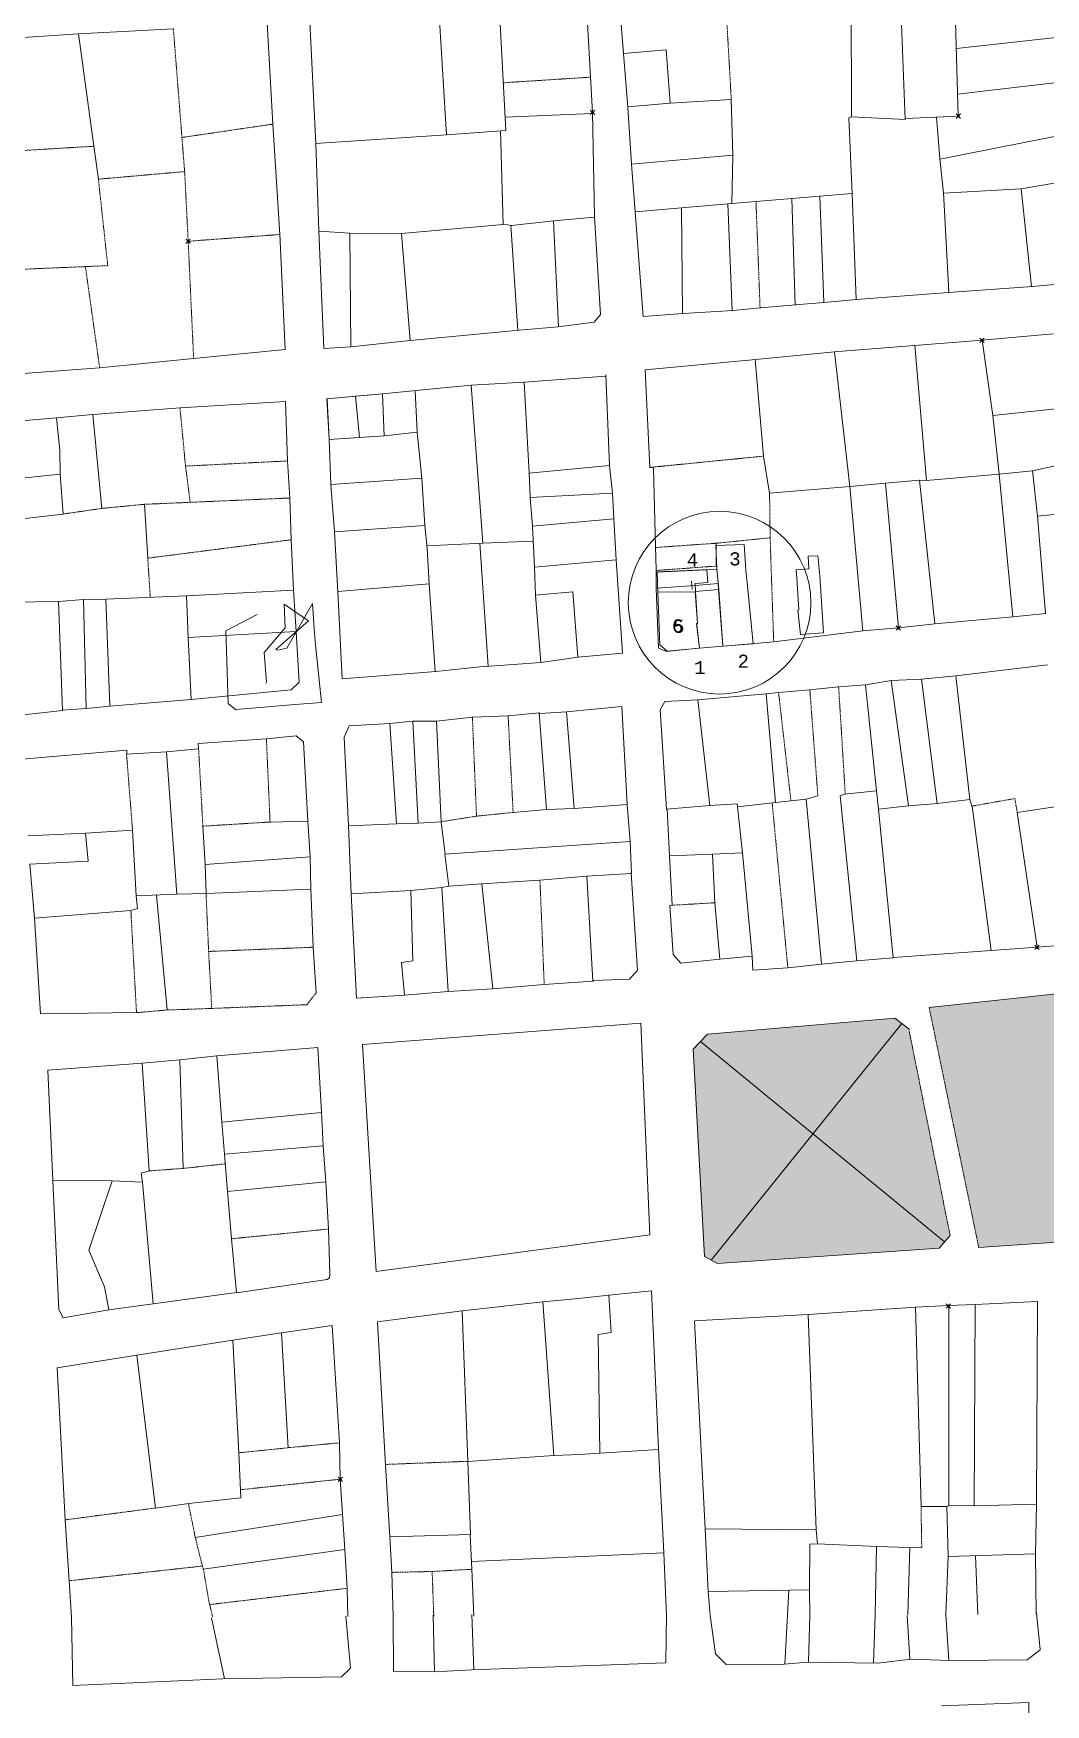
# Model space of a CAD drawing. Header units: millimetres. Extents: x 611710 to 616703, y 1316651 to 1320618.
# Drawn here: x 614324.7 to 614555.2, y 1318436.3 to 1318816.9 of the extents above; entities that cross this region are included whole.
import ezdxf

# ---------------------------------------------------------------- set-up
doc = ezdxf.new("R2010")
doc.units = ezdxf.units.MM
doc.header["$PDMODE"] = 35
doc.header["$PDSIZE"] = 0.5
doc.linetypes.add('HIDDEN', pattern=[0.375, 0.25, -0.125])
for name, color, linetype in [('2', 7, 'Continuous'), ('CVL_CUADCON_TIT', 1, 'Continuous'), ('CVL_PUNTO_NUM', 2, 'Continuous')]:
    doc.layers.add(name, color=color, linetype=linetype)
doc.styles.add('MONOTXT4', font='Monotxt4.shx')

msp = doc.modelspace()

# ---------------------------------------------------------------- hatches: boundary and pattern name
at = {"lineweight": 9}
h = msp.add_hatch(color=9, dxfattribs=at)
h.dxf.hatch_style = 1
h.paths.add_polyline_path([(614524.07482, 1318590.21246), (614522.49582, 1318591.43246), (614502.23856, 1318566.3164), (614532.23732, 1318541.73346), (614533.47982, 1318543.18246)])
h.paths.add_polyline_path([(614502.23856, 1318566.3164), (614479.04032, 1318537.55396), (614480.51682, 1318536.76646), (614530.99482, 1318540.28446), (614532.23732, 1318541.73346)])
h.paths.add_polyline_path([(614476.59432, 1318587.33096), (614474.97082, 1318585.62746), (614477.56382, 1318538.34146), (614479.04032, 1318537.55396), (614502.23856, 1318566.3164)])
h.paths.add_polyline_path([(614522.49582, 1318591.43246), (614520.91682, 1318592.65246), (614478.21782, 1318589.03446), (614476.59432, 1318587.33096), (614502.23856, 1318566.3164)])
h.paths.add_polyline_path([(614593.39782, 1318601.97146), (614528.69082, 1318595.09546), (614539.99382, 1318540.38746), (614602.67282, 1318544.77246)])

# ---------------------------------------------------------------- linework, layer by layer
at = {"color": 1, "lineweight": 0}
for points in [[(614398.04082, 1318734.28426), (614391.56649, 1318733.70705), (614392.0443, 1318724.44249), (614398.92308, 1318724.89572)], [(614404.22602, 1318734.83856), (614398.04082, 1318734.28426), (614398.92312, 1318724.89566), (614404.61082, 1318725.27046)]]:
    msp.add_lwpolyline(points, close=True, dxfattribs=at)
at = {"layer": '2', "color": 1, "linetype": 'Continuous', "lineweight": 0}
for p, q in [((614510.91282, 1318828.35946), (614510.99182, 1318797.92746)), ((614523.23582, 1318797.33446), (614522.04782, 1318829.20546)), ((614534.42982, 1318830.14346), (614535.34382, 1318798.06546)), ((614417.10982, 1318821.14946), (614418.77682, 1318793.83446)), ((614432.25482, 1318794.80146), (614430.80982, 1318821.86946)), ((614450.67882, 1318823.25146), (614452.02482, 1318798.92646)), ((614460.08082, 1318800.07246), (614458.32182, 1318821.84946)), ((614313.07982, 1318815.35846), (614334.94782, 1318816.80846)), ((614334.94782, 1318816.80846), (614356.55782, 1318817.95746)), ((614334.94782, 1318816.80846), (614338.46982, 1318791.22346)), ((614377.91482, 1318819.21146), (614379.22882, 1318796.26046)), ((614388.97482, 1318791.79246), (614387.62482, 1318819.57346)), ((614459.09082, 1318812.32746), (614468.78682, 1318813.20446)), ((614468.78682, 1318813.20446), (614469.75182, 1318800.99246)), ((614534.90382, 1318813.51346), (614558.99882, 1318816.16046)), ((614535.20082, 1318803.08746), (614560.44782, 1318806.00946)), ((614469.75182, 1318800.99246), (614483.64082, 1318801.84946)), ((614483.64082, 1318801.84946), (614483.99382, 1318789.20246)), ((614432.09282, 1318797.83346), (614452.02982, 1318798.64946)), ((614452.02482, 1318798.92646), (614452.46382, 1318775.17546)), ((614469.75182, 1318800.99246), (614460.07382, 1318800.16346)), ((614460.88382, 1318787.10146), (614460.08082, 1318800.07246)), ((614510.99182, 1318797.92746), (614510.45382, 1318797.72546)), ((614510.45382, 1318797.72546), (614511.18282, 1318780.38946)), ((614510.99182, 1318797.92746), (614523.23582, 1318797.33446)), ((614535.34382, 1318798.06546), (614523.22782, 1318797.54346)), ((614530.36882, 1318797.85146), (614531.15482, 1318788.42246)), ((614379.22882, 1318796.26046), (614380.81782, 1318771.11946)), ((614418.77682, 1318793.83446), (614388.97282, 1318791.84246)), ((614418.77682, 1318793.83446), (614432.25482, 1318794.80146)), ((614431.71882, 1318773.38746), (614431.11082, 1318794.71946)), ((614531.16982, 1318788.28546), (614562.27482, 1318794.45446)), ((614338.46982, 1318791.22346), (614339.48682, 1318783.72146)), ((614389.71982, 1318771.84946), (614388.97482, 1318791.79246)), ((614483.99382, 1318789.20246), (614460.88382, 1318787.10146)), ((614461.76382, 1318776.26346), (614460.88382, 1318787.10146)), ((614483.99382, 1318789.20246), (614483.74782, 1318778.20546)), ((614531.15482, 1318788.42246), (614532.01082, 1318780.54946)), ((614549.67382, 1318781.48446), (614563.81082, 1318783.98346)), ((614483.74782, 1318778.20546), (614489.26482, 1318778.66246)), ((614489.26482, 1318778.66246), (614497.40382, 1318779.33746)), ((614497.40382, 1318779.33746), (614503.79282, 1318779.86646)), ((614497.40382, 1318779.33746), (614498.19182, 1318755.12246)), ((614503.79282, 1318779.86646), (614511.18182, 1318780.44046)), ((614503.79282, 1318779.86646), (614504.71482, 1318755.63946)), ((614511.18282, 1318780.38946), (614512.09482, 1318756.34046)), ((614532.00182, 1318780.72046), (614533.19682, 1318757.91746)), ((614532.01082, 1318780.54946), (614549.67382, 1318781.48446)), ((614549.67382, 1318781.48446), (614551.99682, 1318759.27546)), ((614443.23882, 1318774.24446), (614452.46982, 1318775.07446)), ((614452.46382, 1318775.17546), (614453.88882, 1318752.93446)), ((614461.75982, 1318776.31346), (614483.74782, 1318778.20546)), ((614463.54882, 1318752.45246), (614461.76382, 1318776.26346)), ((614472.29382, 1318777.21946), (614472.49182, 1318753.11546)), ((614482.82382, 1318778.12546), (614483.84682, 1318753.80646)), ((614380.81182, 1318771.21246), (614382.03682, 1318744.91546)), ((614389.71982, 1318771.84946), (614396.74182, 1318771.42046)), ((614390.82982, 1318745.13846), (614389.71982, 1318771.84946)), ((614396.74182, 1318771.42046), (614408.52882, 1318771.31446)), ((614396.74182, 1318771.42046), (614396.98382, 1318745.55446)), ((614408.52882, 1318771.31446), (614431.71882, 1318773.38746)), ((614408.52882, 1318771.31446), (614410.46782, 1318746.97846)), ((614431.71782, 1318773.43646), (614433.65082, 1318773.20746)), ((614433.46382, 1318773.22946), (614435.00882, 1318749.27246)), ((614433.59982, 1318773.20746), (614443.23882, 1318774.24446)), ((614443.13382, 1318774.23346), (614444.28482, 1318750.09146)), ((614552.24082, 1318759.29346), (614533.00782, 1318757.90346)), ((614567.00082, 1318760.63946), (614552.19082, 1318759.28846)), ((614504.71482, 1318755.63946), (614498.25282, 1318755.12746)), ((614512.18282, 1318756.34746), (614504.71482, 1318755.63946)), ((614533.11282, 1318757.91146), (614512.09482, 1318756.34046)), ((614453.88882, 1318752.93446), (614452.39082, 1318751.12646)), ((614472.65682, 1318753.12746), (614463.54882, 1318752.45246)), ((614484.05282, 1318753.81846), (614472.65682, 1318753.12746)), ((614490.31282, 1318754.43446), (614484.05282, 1318753.81846)), ((614498.25282, 1318755.12746), (614490.31282, 1318754.43446)), ((614435.29382, 1318749.29946), (614410.46782, 1318746.97846)), ((614444.19682, 1318750.08046), (614435.29382, 1318749.29946)), ((614452.39082, 1318751.12646), (614444.19682, 1318750.08046)), ((614540.76882, 1318747.03246), (614556.95782, 1318748.47346)), ((614382.03682, 1318744.91546), (614361.17782, 1318742.89046)), ((614396.98382, 1318745.55446), (614390.82982, 1318745.13846)), ((614410.46782, 1318746.97846), (614396.98382, 1318745.55446)), ((614489.24382, 1318742.64946), (614507.12082, 1318744.37146)), ((614507.06482, 1318744.36646), (614525.39582, 1318745.83346)), ((614507.12082, 1318744.37146), (614510.62082, 1318713.71946)), ((614525.39582, 1318745.83346), (614540.76882, 1318747.03246)), ((614528.09882, 1318715.05946), (614525.44582, 1318745.83746)), ((614540.76882, 1318747.03246), (614543.19082, 1318729.89946)), ((614339.70682, 1318740.77346), (614317.22582, 1318739.07846)), ((614361.17782, 1318742.89046), (614339.70682, 1318740.77346)), ((614463.99682, 1318740.27346), (614489.24982, 1318742.65046)), ((614465.08182, 1318718.07146), (614463.99682, 1318740.27346)), ((614490.94782, 1318720.64346), (614489.08782, 1318742.63546)), ((614411.86382, 1318735.59446), (614424.38882, 1318736.83546)), ((614424.38882, 1318736.83546), (614436.44982, 1318737.52346)), ((614424.38882, 1318736.83546), (614427.05682, 1318700.85446)), ((614436.44982, 1318737.52346), (614455.04182, 1318738.89446)), ((614436.44982, 1318737.52346), (614437.61582, 1318716.75146)), ((614455.03182, 1318739.13246), (614455.93382, 1318718.51146)), ((614358.07282, 1318731.66346), (614382.07682, 1318733.08146)), ((614382.07682, 1318733.08446), (614382.56682, 1318719.55546)), ((614391.54882, 1318733.70546), (614404.22582, 1318734.84146)), ((614392.04282, 1318724.49046), (614391.54882, 1318733.70546)), ((614404.22582, 1318734.84146), (614411.86382, 1318735.59446)), ((614404.22582, 1318734.84146), (614404.61082, 1318725.27046)), ((614411.65182, 1318735.57646), (614412.09582, 1318726.07646)), ((614317.58082, 1318728.30346), (614329.94282, 1318729.38946)), ((614329.94282, 1318729.38946), (614338.18482, 1318730.13046)), ((614329.94282, 1318729.38946), (614330.67582, 1318721.89146)), ((614338.18482, 1318730.13046), (614358.07282, 1318731.66346)), ((614338.18482, 1318730.13046), (614340.30382, 1318708.74946)), ((614543.19082, 1318729.89946), (614557.55082, 1318731.41846)), ((614543.19082, 1318729.89946), (614544.69582, 1318716.54646)), ((614404.61082, 1318725.27046), (614392.04382, 1318724.44246)), ((614404.61082, 1318725.27046), (614412.09582, 1318726.07646)), ((614412.09582, 1318726.07646), (614413.18082, 1318715.62846)), ((614330.67582, 1318721.89146), (614330.74682, 1318716.51746)), ((614392.41482, 1318714.20346), (614392.04082, 1318724.53846)), ((614552.28182, 1318717.29946), (614572.82082, 1318721.83046)), ((614382.56682, 1318719.55546), (614383.07082, 1318711.11046)), ((614437.61582, 1318716.75146), (614455.93382, 1318718.51146)), ((614455.93382, 1318718.51146), (614456.56482, 1318712.24346)), ((614465.89382, 1318718.00946), (614465.08182, 1318718.07146)), ((614466.37382, 1318699.99146), (614465.89382, 1318718.00946)), ((614492.36282, 1318712.17546), (614490.94782, 1318720.64346)), ((614330.74682, 1318716.51746), (614318.38182, 1318715.22746)), ((614330.74682, 1318716.51746), (614331.49682, 1318707.45746)), ((614392.41482, 1318714.20346), (614413.18082, 1318715.62846)), ((614393.24482, 1318703.39746), (614392.41482, 1318714.20346)), ((614413.18082, 1318715.62846), (614413.85482, 1318704.83146)), ((614437.61582, 1318716.75146), (614437.80082, 1318711.20846)), ((614492.36282, 1318712.17546), (614510.62082, 1318713.71946)), ((614510.62082, 1318713.71946), (614518.78882, 1318714.47346)), ((614510.62082, 1318713.71946), (614513.61982, 1318680.82446)), ((614518.78882, 1318714.47346), (614526.53082, 1318715.17846)), ((614521.71782, 1318681.52046), (614518.78882, 1318714.47346)), ((614526.57482, 1318715.18346), (614526.53082, 1318715.17846)), ((614526.53082, 1318715.17846), (614530.00182, 1318682.43046)), ((614526.57482, 1318715.18346), (614528.09882, 1318715.05946)), ((614528.09882, 1318715.05946), (614544.69582, 1318716.54646)), ((614544.69582, 1318716.54646), (614552.28182, 1318717.29946)), ((614544.69582, 1318716.54646), (614547.77282, 1318684.08046)), ((614552.28182, 1318717.29946), (614553.41982, 1318706.95346)), ((614383.07082, 1318711.11046), (614383.40782, 1318701.59946)), ((614437.80082, 1318711.20846), (614456.56482, 1318712.24346)), ((614437.80082, 1318711.20846), (614438.32882, 1318704.69346)), ((614456.56382, 1318712.24946), (614456.89482, 1318706.33646)), ((614331.49682, 1318707.45746), (614318.72282, 1318705.97146)), ((614349.97082, 1318709.67246), (614350.73182, 1318697.41046)), ((614438.32882, 1318704.69346), (614456.89482, 1318706.33646)), ((614456.89482, 1318706.33646), (614457.43582, 1318697.06746)), ((614553.41982, 1318706.95346), (614574.97882, 1318709.10946)), ((614553.41982, 1318706.95346), (614555.22982, 1318684.83846)), ((614394.03882, 1318689.64446), (614393.24182, 1318703.45546)), ((614393.24482, 1318703.39746), (614413.85482, 1318704.83146)), ((614413.85482, 1318704.83146), (614414.34682, 1318699.68446)), ((614438.32882, 1318704.69346), (614438.82082, 1318695.38346)), ((614383.40782, 1318701.59946), (614383.92382, 1318690.10346)), ((614427.05682, 1318700.85446), (614414.29582, 1318700.21446)), ((614414.34682, 1318699.68446), (614414.85282, 1318691.58646)), ((614426.38582, 1318700.82046), (614428.26482, 1318672.82046)), ((614427.05682, 1318700.85446), (614438.50982, 1318701.26446)), ((614466.50982, 1318694.79546), (614466.37282, 1318700.04046)), ((614480.16982, 1318700.80546), (614480.19882, 1318695.61346)), ((614438.82082, 1318695.38346), (614457.43582, 1318697.06746)), ((614438.82082, 1318695.38346), (614439.07382, 1318688.96146)), ((614457.43582, 1318697.06746), (614458.85682, 1318675.77046)), ((614466.55382, 1318690.47146), (614466.50882, 1318694.84746)), ((614480.19882, 1318695.61346), (614479.02782, 1318695.52846)), ((614394.03082, 1318689.80646), (614414.85282, 1318691.58646)), ((614414.85282, 1318691.58646), (614416.16182, 1318671.60146)), ((614466.55282, 1318690.57746), (614475.41182, 1318691.20646)), ((614475.41182, 1318691.20646), (614480.65482, 1318691.63746)), ((614480.65482, 1318691.63746), (614480.75039, 1318690.32223)), ((614319.75982, 1318687.35146), (614330.49282, 1318687.55146)), ((614330.43282, 1318687.54746), (614336.07882, 1318687.97146)), ((614330.43282, 1318687.54746), (614331.28982, 1318662.72846)), ((614336.07882, 1318687.97146), (614341.21282, 1318688.04746)), ((614336.07882, 1318687.97146), (614336.73282, 1318663.20646)), ((614341.21282, 1318688.04746), (614359.56682, 1318688.84046)), ((614341.21282, 1318688.04746), (614342.12682, 1318663.73546)), ((614359.56682, 1318688.84046), (614383.92382, 1318690.10346)), ((614359.56682, 1318688.84046), (614359.95582, 1318679.32946)), ((614383.92382, 1318690.10346), (614384.56882, 1318680.74046)), ((614394.99382, 1318669.94746), (614394.03082, 1318689.80646)), ((614439.02282, 1318688.96146), (614447.54682, 1318689.71946)), ((614439.02282, 1318688.96146), (614440.23482, 1318673.66446)), ((614447.54682, 1318689.71946), (614448.70982, 1318674.84046)), ((614467.09082, 1318676.92846), (614466.55382, 1318690.47146)), ((614530.00182, 1318682.43046), (614547.77282, 1318684.08046)), ((614555.26882, 1318684.84246), (614547.77282, 1318684.08046)), ((614359.95582, 1318679.32946), (614384.56782, 1318680.68946)), ((614359.95582, 1318679.32946), (614360.59182, 1318665.23946)), ((614384.56882, 1318680.74046), (614384.56782, 1318680.63946)), ((614384.56782, 1318680.63946), (614385.23582, 1318669.14146)), ((614493.30282, 1318678.33846), (614513.61982, 1318680.82446)), ((614513.61982, 1318680.82446), (614521.71782, 1318681.52046)), ((614521.71782, 1318681.52046), (614530.00182, 1318682.43046)), ((614458.85682, 1318675.77046), (614448.70982, 1318674.84046)), ((614468.91182, 1318676.18846), (614467.09082, 1318676.92846)), ((614476.18018, 1318676.87785), (614468.91182, 1318676.18846)), ((614493.30282, 1318678.33846), (614481.85504, 1318677.39323)), ((614427.77782, 1318672.78646), (614416.37382, 1318671.61846)), ((614440.23482, 1318673.66446), (614427.62682, 1318672.77546)), ((614448.75982, 1318674.89246), (614440.23482, 1318673.66446)), ((614534.80682, 1318670.61846), (614555.67282, 1318673.10246)), ((614385.23582, 1318669.14146), (614383.38482, 1318667.38946)), ((614416.37382, 1318671.61846), (614394.99382, 1318669.94746)), ((614501.53282, 1318667.45546), (614508.09582, 1318668.06946)), ((614508.09582, 1318668.06946), (614514.25082, 1318668.58746)), ((614514.25082, 1318668.58746), (614520.05582, 1318669.51746)), ((614516.74182, 1318644.40446), (614514.25082, 1318668.58746)), ((614520.05582, 1318669.51746), (614526.97182, 1318669.87146)), ((614524.01682, 1318640.99146), (614520.05582, 1318669.51746)), ((614526.97182, 1318669.87146), (614534.80682, 1318670.61846)), ((614530.52782, 1318641.50446), (614526.97182, 1318669.87146)), ((614538.00982, 1318642.46046), (614534.80682, 1318670.61846)), ((614360.59182, 1318665.23946), (614342.12682, 1318663.73546)), ((614383.38482, 1318667.38946), (614360.59182, 1318665.23946)), ((614467.42882, 1318662.88146), (614468.51982, 1318664.79646)), ((614468.51982, 1318664.79646), (614475.99382, 1318665.14246)), ((614475.99382, 1318665.14246), (614491.61182, 1318666.53646)), ((614475.99382, 1318665.14246), (614478.73982, 1318641.05846)), ((614491.61182, 1318666.53646), (614494.41082, 1318666.79946)), ((614493.73982, 1318641.74946), (614491.61182, 1318666.53646)), ((614494.41082, 1318666.79946), (614501.53282, 1318667.45546)), ((614331.28982, 1318662.72846), (614321.01082, 1318661.61146)), ((614336.73282, 1318663.20646), (614331.29082, 1318662.77946)), ((614342.12682, 1318663.73546), (614336.73282, 1318663.20646)), ((614405.90182, 1318659.78446), (614411.09082, 1318660.26646)), ((614411.09082, 1318660.26646), (614416.52882, 1318660.28646)), ((614411.09082, 1318660.26646), (614412.32382, 1318637.06846)), ((614416.52882, 1318660.28646), (614424.67082, 1318661.18146)), ((614416.52882, 1318660.28646), (614417.56182, 1318637.39646)), ((614424.67082, 1318661.18146), (614432.80582, 1318661.51746)), ((614432.80582, 1318661.51746), (614439.87682, 1318662.17446)), ((614441.53182, 1318640.19046), (614439.87682, 1318662.17446)), ((614439.87682, 1318662.17446), (614440.02882, 1318662.07046)), ((614440.02882, 1318662.07046), (614446.07982, 1318662.43746)), ((614446.07982, 1318662.43746), (614458.69782, 1318663.62146)), ((614447.88682, 1318640.40046), (614446.07982, 1318662.43746)), ((614458.69782, 1318663.62146), (614459.94082, 1318641.28746)), ((614468.92182, 1318640.23846), (614467.42882, 1318662.88146)), ((614377.75582, 1318656.23946), (614384.52382, 1318656.95246)), ((614384.52382, 1318656.95246), (614386.23382, 1318655.60446)), ((614395.44482, 1318656.63646), (614396.59582, 1318659.21146)), ((614396.46182, 1318636.44046), (614395.44482, 1318656.63646)), ((614396.59582, 1318659.21146), (614405.90182, 1318659.78446)), ((614405.90182, 1318659.78446), (614407.39282, 1318636.93846)), ((614322.10482, 1318651.63146), (614345.94182, 1318653.66446)), ((614345.89282, 1318652.79946), (614355.00382, 1318653.27546)), ((614345.94182, 1318653.66446), (614345.94382, 1318652.79946)), ((614355.00382, 1318653.27546), (614362.30782, 1318653.96646)), ((614355.00382, 1318653.27546), (614357.33982, 1318620.86046)), ((614362.20482, 1318655.18746), (614377.75582, 1318656.23946)), ((614362.30782, 1318653.96646), (614362.20482, 1318655.18746)), ((614386.23382, 1318655.60446), (614387.22582, 1318637.49346)), ((614447.88682, 1318640.40046), (614459.94082, 1318641.28746)), ((614459.94082, 1318641.28746), (614460.59782, 1318632.89046)), ((614478.73982, 1318641.05846), (614484.94482, 1318641.47346)), ((614484.94482, 1318641.47346), (614485.03782, 1318640.81146)), ((614485.03782, 1318640.81146), (614493.73982, 1318641.74946)), ((614493.73982, 1318641.74946), (614500.71182, 1318642.55946)), ((614500.71182, 1318642.55946), (614503.36282, 1318643.28246)), ((614500.71182, 1318642.55946), (614504.20182, 1318604.94246)), ((614508.44482, 1318643.30846), (614509.46582, 1318643.64946)), ((614508.44482, 1318643.30846), (614512.24082, 1318605.68646)), ((614509.46582, 1318643.64946), (614516.74182, 1318644.40446)), ((614516.74182, 1318644.40446), (614517.19782, 1318640.22946)), ((614524.01682, 1318640.99146), (614530.57882, 1318641.55446)), ((614530.52782, 1318641.50446), (614538.00982, 1318642.46046)), ((614538.00982, 1318642.46046), (614538.39682, 1318640.92946)), ((614378.58482, 1318637.31746), (614387.22582, 1318637.49346)), ((614387.22582, 1318637.49346), (614387.68382, 1318629.40446)), ((614433.95182, 1318639.49046), (614441.53182, 1318640.19046)), ((614441.53182, 1318640.19046), (614447.88682, 1318640.40046)), ((614478.73982, 1318641.05846), (614468.92182, 1318640.23846)), ((614469.60182, 1318629.65546), (614469.02382, 1318640.23746)), ((614485.03782, 1318640.81146), (614486.17582, 1318630.27246)), ((614517.19782, 1318640.22946), (614524.01682, 1318640.99146)), ((614517.19782, 1318640.28046), (614520.48182, 1318606.42746)), ((614538.51682, 1318640.95046), (614542.81082, 1318608.07646)), ((614548.79582, 1318639.45246), (614558.87682, 1318641.03046)), ((614548.79582, 1318639.45246), (614553.28782, 1318608.78446)), ((614336.57882, 1318634.79346), (614323.51182, 1318634.17546)), ((614347.25882, 1318635.44746), (614336.57882, 1318634.79346)), ((614336.57882, 1318634.79346), (614337.15882, 1318628.37946)), ((614347.25882, 1318635.44746), (614348.08682, 1318620.49046)), ((614363.82882, 1318627.67646), (614363.27782, 1318636.37746)), ((614407.39282, 1318636.93846), (614396.46182, 1318636.44046)), ((614397.07982, 1318620.92746), (614396.46182, 1318636.44046)), ((614412.32382, 1318637.06846), (614407.39282, 1318636.93846)), ((614417.56182, 1318637.39646), (614412.32382, 1318637.06846)), ((614417.56182, 1318637.39646), (614418.43482, 1318630.01246)), ((614418.38382, 1318630.01346), (614460.59782, 1318632.89046)), ((614418.38382, 1318630.01346), (614419.30782, 1318622.67946)), ((614460.59782, 1318632.89046), (614460.91282, 1318625.61746)), ((614479.36382, 1318630.01846), (614469.60182, 1318629.65546)), ((614486.17582, 1318630.27246), (614479.36382, 1318630.01846)), ((614479.36382, 1318630.01846), (614479.88482, 1318618.92846)), ((614486.17582, 1318630.27246), (614488.42082, 1318606.75446)), ((614337.15882, 1318628.37946), (614323.88782, 1318627.71346)), ((614324.95282, 1318615.44746), (614323.88782, 1318627.71346)), ((614363.82882, 1318627.67646), (614387.68382, 1318629.40446)), ((614363.99882, 1318621.01546), (614363.82882, 1318627.67646)), ((614387.68382, 1318629.40446), (614387.89582, 1318622.03046)), ((614469.60182, 1318629.65546), (614470.18782, 1318618.36446)), ((614417.67882, 1318622.39946), (614410.65782, 1318621.74146)), ((614419.30782, 1318622.67946), (614417.67882, 1318622.39946)), ((614417.67882, 1318622.39946), (614419.15882, 1318598.68946)), ((614419.30782, 1318622.67946), (614426.78482, 1318623.22946)), ((614426.78482, 1318623.22946), (614440.05882, 1318624.09846)), ((614426.78482, 1318623.22946), (614429.32982, 1318599.29946)), ((614440.05882, 1318624.09846), (614450.74082, 1318624.95546)), ((614450.74082, 1318624.95546), (614460.91282, 1318625.61746)), ((614450.74082, 1318624.95546), (614452.11782, 1318601.09446)), ((614460.86282, 1318625.66846), (614462.26182, 1318603.58646)), ((614357.33982, 1318620.86046), (614348.08682, 1318620.49046)), ((614348.08682, 1318620.49046), (614348.35582, 1318617.63946)), ((614352.71382, 1318620.67546), (614355.17982, 1318594.51046)), ((614357.33982, 1318620.86046), (614363.99882, 1318621.01546)), ((614363.99882, 1318621.01546), (614387.89582, 1318622.03046)), ((614387.89582, 1318622.03046), (614388.44082, 1318608.80646)), ((614410.65782, 1318621.74146), (614397.07982, 1318620.92746)), ((614398.25482, 1318597.22246), (614397.07982, 1318620.92746)), ((614410.65782, 1318621.74146), (614411.11582, 1318605.67146)), ((614479.88482, 1318618.92846), (614481.04482, 1318606.10146)), ((614346.87682, 1318617.20446), (614324.95282, 1318615.44746)), ((614326.30482, 1318593.62046), (614324.95282, 1318615.44746)), ((614348.35582, 1318617.63946), (614346.87682, 1318617.20446)), ((614470.18782, 1318618.36446), (614469.62982, 1318618.30746)), ((614469.62982, 1318618.30746), (614470.43982, 1318607.13446)), ((614388.44082, 1318608.80646), (614389.12282, 1318598.42646)), ((614470.43982, 1318607.13446), (614472.14182, 1318605.17246)), ((614542.81082, 1318608.07646), (614520.48282, 1318606.47846)), ((614553.28782, 1318608.78446), (614542.81082, 1318608.07646)), ((614562.80082, 1318609.55746), (614553.28782, 1318608.78446)), ((614411.11582, 1318605.67146), (614408.51982, 1318605.30346)), ((614408.51982, 1318605.30346), (614409.23982, 1318597.87146)), ((614462.26182, 1318603.58646), (614460.45682, 1318601.52946)), ((614472.14182, 1318605.17246), (614481.04282, 1318606.12346)), ((614488.42082, 1318606.75446), (614481.04482, 1318606.10146)), ((614488.58382, 1318603.54946), (614488.42082, 1318606.75446)), ((614496.51882, 1318604.14246), (614488.58382, 1318603.54946)), ((614504.20182, 1318604.94246), (614496.51882, 1318604.14246)), ((614512.24082, 1318605.68646), (614504.20182, 1318604.94246)), ((614520.48182, 1318606.42746), (614512.24082, 1318605.68646)), ((614441.03082, 1318600.34546), (614429.32982, 1318599.29946)), ((614452.11782, 1318601.09446), (614441.03082, 1318600.34546)), ((614452.27182, 1318601.19446), (614452.11782, 1318601.09446)), ((614460.45682, 1318601.52946), (614452.27182, 1318601.19446)), ((614528.69082, 1318595.09546), (614593.39782, 1318601.97146)), ((614409.23982, 1318597.87146), (614398.25482, 1318597.22246)), ((614419.15882, 1318598.68946), (614409.23982, 1318597.87146)), ((614429.32982, 1318599.29946), (614419.15882, 1318598.68946)), ((614348.15882, 1318593.90346), (614326.30482, 1318593.62046)), ((614478.21782, 1318589.03446), (614520.91682, 1318592.65246)), ((614520.91682, 1318592.65246), (614524.07482, 1318590.21246)), ((614399.62082, 1318586.63046), (614463.06082, 1318591.52346)), ((614463.06082, 1318591.52346), (614465.09682, 1318543.32246)), ((614474.97082, 1318585.62746), (614478.21782, 1318589.03446)), ((614389.49682, 1318585.96046), (614366.43682, 1318584.05446)), ((614389.49682, 1318585.96046), (614390.33582, 1318571.14846)), ((614402.78282, 1318534.92146), (614399.62082, 1318586.63046)), ((614477.56382, 1318538.34146), (614474.97082, 1318585.62746)), ((614349.46382, 1318582.41746), (614327.96382, 1318580.78846)), ((614329.12582, 1318555.69346), (614327.96382, 1318580.78846)), ((614349.46382, 1318582.41746), (614358.05182, 1318583.18546)), ((614349.46382, 1318582.41746), (614351.06982, 1318557.87346)), ((614366.43682, 1318584.05446), (614358.05182, 1318583.18546)), ((614358.05182, 1318583.18546), (614358.79482, 1318558.43646)), ((614366.43682, 1318584.05446), (614367.57482, 1318568.93146)), ((614367.57482, 1318568.93146), (614390.33582, 1318571.14846)), ((614367.57482, 1318568.93146), (614368.24482, 1318561.64946)), ((614390.33582, 1318571.14846), (614390.70482, 1318563.56346)), ((614368.24482, 1318561.64946), (614390.70482, 1318563.56346)), ((614368.24482, 1318561.64946), (614368.91582, 1318553.19646)), ((614390.70482, 1318563.56346), (614391.27882, 1318555.36846)), ((614349.19082, 1318557.36346), (614351.06982, 1318557.87346)), ((614329.12582, 1318555.69346), (614342.58482, 1318555.57846)), ((614330.49982, 1318526.32246), (614329.12582, 1318555.69346)), ((614342.58482, 1318555.57846), (614337.31982, 1318539.84046)), ((614342.58482, 1318555.57846), (614349.54882, 1318555.32646)), ((614349.54882, 1318555.32646), (614349.19082, 1318557.36346)), ((614349.54882, 1318555.32646), (614351.94282, 1318527.60646)), ((614368.91582, 1318553.19646), (614391.27882, 1318555.36846)), ((614391.27882, 1318555.36846), (614391.90782, 1318544.62846)), ((614368.91582, 1318553.19646), (614369.79382, 1318542.40146)), ((614369.79382, 1318542.40146), (614370.94482, 1318530.11046)), ((614391.90782, 1318544.62846), (614392.23082, 1318534.34646)), ((614465.09682, 1318543.32246), (614402.78282, 1318534.92146)), ((614533.47982, 1318543.18246), (614530.99482, 1318540.28446)), ((614602.67282, 1318544.77246), (614539.99382, 1318540.38746)), ((614337.31982, 1318539.84046), (614340.88782, 1318531.43946)), ((614530.99482, 1318540.28446), (614480.51682, 1318536.76646)), ((614480.51682, 1318536.76646), (614477.56382, 1318538.34146)), ((614340.88782, 1318531.43946), (614341.83282, 1318526.22646)), ((614391.62282, 1318533.12446), (614370.94482, 1318530.11046)), ((614392.13082, 1318533.48046), (614391.62282, 1318533.12446)), ((614392.23082, 1318534.34646), (614392.13082, 1318533.48046)), ((614351.94282, 1318527.60646), (614341.83282, 1318526.22646)), ((614370.94482, 1318530.16146), (614351.94282, 1318527.60646)), ((614440.74182, 1318528.01746), (614422.33982, 1318526.02746)), ((614448.06182, 1318528.73146), (614440.74182, 1318528.01746)), ((614440.74182, 1318528.01746), (614443.23082, 1318493.05646)), ((614455.73782, 1318529.59846), (614448.06182, 1318528.73146)), ((614465.44782, 1318530.56846), (614455.73782, 1318529.59846)), ((614455.73782, 1318529.59846), (614456.25882, 1318521.04946)), ((614465.44782, 1318530.56846), (614467.07382, 1318494.43646)), ((614533.17382, 1318527.17546), (614525.59882, 1318526.81746)), ((614539.17282, 1318527.43146), (614533.17382, 1318527.17546)), ((614533.17382, 1318527.17546), (614533.20582, 1318481.68546)), ((614539.17282, 1318527.43146), (614538.95682, 1318481.58646)), ((614553.35682, 1318528.14746), (614539.17282, 1318527.43146)), ((614553.35682, 1318528.14746), (614553.16682, 1318481.93946)), ((614331.46882, 1318524.43946), (614330.49982, 1318526.32246)), ((614341.83282, 1318526.22646), (614331.46882, 1318524.43946)), ((614422.33982, 1318526.02746), (614403.07382, 1318523.47846)), ((614403.07382, 1318523.47846), (614404.89882, 1318490.85846)), ((614422.33982, 1318526.02746), (614423.60782, 1318491.67746)), ((614501.14582, 1318525.13246), (614475.26982, 1318523.70046)), ((614475.26982, 1318523.70046), (614477.72582, 1318476.37246)), ((614501.12382, 1318525.13146), (614502.97282, 1318476.12246)), ((614525.59882, 1318526.81746), (614501.14582, 1318525.13246)), ((614525.59882, 1318526.81746), (614526.85782, 1318481.42846)), ((614381.21282, 1318521.01946), (614370.07982, 1318519.28946)), ((614392.70082, 1318522.64746), (614381.21282, 1318521.01946)), ((614381.21282, 1318521.01946), (614382.72682, 1318494.82446)), ((614392.70082, 1318522.64746), (614394.41982, 1318495.94346)), ((614456.25882, 1318521.04946), (614453.30982, 1318520.59046)), ((614453.30982, 1318520.59046), (614453.70382, 1318493.56746)), ((614348.22182, 1318515.88246), (614330.07482, 1318513.03346)), ((614370.07982, 1318519.28946), (614348.22182, 1318515.88246)), ((614348.22182, 1318515.88246), (614352.49482, 1318481.09046)), ((614370.07982, 1318519.28946), (614371.44082, 1318493.65446)), ((614330.07482, 1318513.03346), (614331.90682, 1318478.39446)), ((614371.44082, 1318493.65446), (614371.96582, 1318483.43046)), ((614394.41982, 1318495.94346), (614394.58482, 1318487.65246)), ((614423.60782, 1318491.67746), (614443.23082, 1318493.05646)), ((614443.23082, 1318493.05646), (614449.17982, 1318493.31246)), ((614449.17982, 1318493.31246), (614453.70382, 1318493.56746)), ((614453.70382, 1318493.56746), (614467.07382, 1318494.43646)), ((614467.07382, 1318494.48746), (614468.27682, 1318470.87446)), ((614404.89882, 1318490.85846), (614405.83682, 1318474.52246)), ((614423.60782, 1318491.67746), (614424.24182, 1318475.08646)), ((614394.58482, 1318487.65246), (614395.62182, 1318471.61946)), ((614360.06982, 1318482.10746), (614352.49482, 1318481.09046)), ((614371.96582, 1318483.43046), (614360.06982, 1318482.10746)), ((614526.85782, 1318481.42846), (614532.75482, 1318481.43046)), ((614532.75482, 1318481.43046), (614533.20582, 1318481.68546)), ((614532.75482, 1318481.43046), (614533.02482, 1318470.02246)), ((614533.20582, 1318481.68546), (614538.95682, 1318481.58646)), ((614538.95682, 1318481.58646), (614553.16682, 1318481.93946)), ((614553.16682, 1318481.93946), (614552.92882, 1318470.63946)), ((614331.90682, 1318478.39446), (614332.84182, 1318464.52946)), ((614361.55382, 1318474.40946), (614395.10382, 1318479.63546)), ((614405.83682, 1318474.52246), (614424.24182, 1318475.08646)), ((614405.83682, 1318474.52246), (614406.35682, 1318466.43146)), ((614424.19082, 1318475.08646), (614424.50682, 1318467.14846)), ((614502.97282, 1318476.12246), (614477.72582, 1318476.37246)), ((614477.72582, 1318476.37246), (614478.35582, 1318462.07246)), ((614502.97282, 1318476.12246), (614503.28182, 1318472.91446)), ((614363.34382, 1318467.18346), (614395.62182, 1318471.61946)), ((614395.62182, 1318471.61946), (614396.14282, 1318462.81546)), ((614424.43782, 1318468.87946), (614468.27682, 1318470.87446)), ((614468.27682, 1318470.87446), (614468.90582, 1318456.61346)), ((614501.50282, 1318472.86246), (614501.46682, 1318462.42246)), ((614503.28182, 1318472.91446), (614501.50282, 1318472.86246)), ((614516.75482, 1318472.35946), (614503.28182, 1318472.91446)), ((614516.75482, 1318472.35946), (614516.41982, 1318456.77346)), ((614524.17682, 1318472.10746), (614516.75482, 1318472.35946)), ((614524.32982, 1318472.10446), (614523.84182, 1318456.79846)), ((614527.02382, 1318472.05746), (614524.17682, 1318472.10746)), ((614533.02482, 1318470.02246), (614532.48582, 1318456.82746)), ((614533.02482, 1318470.02246), (614552.92882, 1318470.63946)), ((614539.25582, 1318470.21546), (614539.80482, 1318456.85246)), ((614552.92882, 1318470.63946), (614553.09982, 1318456.89746)), ((614406.35682, 1318466.43146), (614406.62482, 1318456.40246)), ((614424.50682, 1318467.14846), (614424.97882, 1318456.46446)), ((614332.84182, 1318464.52946), (614333.36182, 1318456.15546)), ((614396.14282, 1318462.81546), (614396.30382, 1318456.36746)), ((614501.46682, 1318462.42246), (614478.35582, 1318462.07246)), ((614495.80282, 1318445.55449), (614496.74359, 1318462.35093)), ((614501.46682, 1318462.42246), (614501.52482, 1318456.72346)), ((614478.35582, 1318462.07246), (614478.81982, 1318456.64646)), ((614368.23182, 1318442.18046), (614365.25082, 1318456.06646)), ((614416.07682, 1318443.79479), (614415.71582, 1318456.70379)), ((614425.00782, 1318444.23979), (614424.50782, 1318456.84079)), ((614501.24982, 1318445.95649), (614501.52482, 1318456.72346)), ((614516.06955, 1318445.77592), (614516.41982, 1318456.77346)), ((614524.28166, 1318446.63215), (614523.69583, 1318456.63965)), ((614533.18663, 1318446.40394), (614532.48583, 1318456.82765)), ((614416.12682, 1318443.79479), (614424.55182, 1318444.22279)), ((614495.68482, 1318445.54549), (614501.11182, 1318445.95849)), ((614501.11182, 1318445.95849), (614517.08782, 1318445.76349)), ((614517.03382, 1318445.76449), (614524.52682, 1318446.66149)), ((614524.52682, 1318446.66149), (614533.43682, 1318446.39649))]:
    msp.add_line(p, q, dxfattribs=at)
at = {"layer": '2', "color": 1, "linetype": 'HIDDEN', "lineweight": 0}
for p, q in [((614482.26282, 1318826.06046), (614483.64082, 1318801.84946)), ((614356.55782, 1318817.95746), (614358.51782, 1318793.21846)), ((614431.67482, 1318805.67246), (614451.58082, 1318806.95346)), ((614358.51782, 1318793.21846), (614379.22882, 1318796.26046)), ((614314.36282, 1318789.76046), (614338.46982, 1318791.22346)), ((614358.51782, 1318793.21846), (614359.12482, 1318785.44346)), ((614339.48682, 1318783.72146), (614359.12482, 1318785.44346)), ((614339.48682, 1318783.72146), (614341.61282, 1318764.02646)), ((614359.12482, 1318785.44346), (614359.93582, 1318769.58446)), ((614489.26482, 1318778.66246), (614490.19582, 1318754.42346)), ((614359.93582, 1318769.58446), (614380.81782, 1318771.11946)), ((614359.93582, 1318769.58446), (614361.17782, 1318742.89046)), ((614341.69982, 1318764.03046), (614316.07682, 1318762.94646)), ((614336.52182, 1318763.81146), (614339.77382, 1318740.78046)), ((614358.07282, 1318731.66346), (614359.32882, 1318718.37746)), ((614359.32882, 1318718.37746), (614382.56682, 1318719.55546)), ((614359.32882, 1318718.37746), (614360.39382, 1318710.12746)), ((614465.08182, 1318718.07546), (614490.94782, 1318720.64346)), ((614349.97082, 1318709.67246), (614360.39382, 1318710.12746)), ((614360.39382, 1318710.12746), (614383.07082, 1318711.11046)), ((614492.36282, 1318712.17546), (614492.49182, 1318702.04046)), ((614331.49682, 1318707.45746), (614340.30382, 1318708.74946)), ((614340.30382, 1318708.74946), (614349.97082, 1318709.67246)), ((614350.73182, 1318697.41046), (614383.40782, 1318701.59946)), ((614480.16982, 1318700.80546), (614466.37782, 1318699.83646)), ((614492.49182, 1318702.04046), (614480.16382, 1318700.80446)), ((614492.49182, 1318702.04046), (614493.30282, 1318678.33846)), ((614350.73182, 1318697.41046), (614351.30482, 1318688.48346)), ((614479.02782, 1318695.52846), (614466.51182, 1318694.59646)), ((614509.60482, 1318643.66346), (614508.09582, 1318668.06946)), ((614497.22582, 1318642.15446), (614494.41082, 1318666.79946)), ((614503.36282, 1318643.28246), (614501.53282, 1318667.45546)), ((614425.60582, 1318638.59846), (614424.67082, 1318661.18146)), ((614433.95182, 1318639.49046), (614432.80582, 1318661.51746)), ((614345.89282, 1318652.79946), (614347.25882, 1318635.44746)), ((614363.27782, 1318636.37746), (614362.30782, 1318653.96646)), ((614377.75582, 1318656.23946), (614378.58482, 1318637.31746)), ((614492.95682, 1318641.66546), (614496.51882, 1318604.14246)), ((614538.39682, 1318640.92946), (614548.22582, 1318642.66346)), ((614548.22582, 1318642.66346), (614548.79582, 1318639.45246)), ((614417.56182, 1318637.39646), (614425.60682, 1318638.64846)), ((614425.49282, 1318638.63046), (614433.95182, 1318639.49046)), ((614363.27782, 1318636.37746), (614378.58482, 1318637.31746)), ((614440.05882, 1318624.09846), (614441.03082, 1318600.34546)), ((614363.99882, 1318621.01546), (614364.59582, 1318607.84046)), ((614470.18782, 1318618.36446), (614479.88482, 1318618.92846)), ((614346.87682, 1318617.20446), (614348.15882, 1318593.90346)), ((614364.59582, 1318607.84046), (614388.44082, 1318608.80646)), ((614364.59582, 1318607.84046), (614365.29682, 1318594.86746)), ((614387.00582, 1318595.71246), (614365.29682, 1318594.86746)), ((614389.12282, 1318598.42646), (614387.00582, 1318595.71246)), ((614355.17982, 1318594.51046), (614348.15882, 1318593.90346)), ((614365.29682, 1318594.86746), (614355.17982, 1318594.51046)), ((614539.99382, 1318540.38746), (614528.69082, 1318595.09546)), ((614524.07482, 1318590.21246), (614533.47982, 1318543.18246)), ((614358.79482, 1318558.43646), (614351.06982, 1318557.87346)), ((614358.79482, 1318558.43646), (614368.41682, 1318559.47746)), ((614369.79382, 1318542.40146), (614391.90782, 1318544.62846)), ((614382.72682, 1318494.82446), (614371.44082, 1318493.65446)), ((614382.72682, 1318494.82446), (614394.41982, 1318495.94346)), ((614404.88982, 1318491.01346), (614423.60582, 1318491.72646)), ((614371.87182, 1318485.26246), (614394.58482, 1318487.65246)), ((614359.99682, 1318482.09746), (614361.55382, 1318474.40946)), ((614526.85782, 1318481.42846), (614527.02382, 1318472.05746)), ((614352.49482, 1318481.09046), (614331.90682, 1318478.39446)), ((614361.55382, 1318474.40946), (614363.34382, 1318467.18346)), ((614332.84182, 1318464.52946), (614363.17182, 1318467.87846)), ((614363.39482, 1318467.23446), (614364.77882, 1318459.09246)), ((614406.35682, 1318466.43146), (614415.50882, 1318466.63646)), ((614415.50882, 1318466.63646), (614424.50682, 1318467.14846)), ((614415.50882, 1318466.63646), (614415.87782, 1318456.43446)), ((614364.77882, 1318459.09246), (614396.14282, 1318462.81546)), ((614364.82882, 1318459.14346), (614365.49382, 1318456.26346))]:
    msp.add_line(p, q, dxfattribs=at)
at = {"layer": '2', "color": 1, "linetype": 'Continuous', "lineweight": 0, "flags": 128}
for points in [[(614522.49582, 1318591.43246), (614479.04032, 1318537.55396)], [(614476.59432, 1318587.33096), (614532.23732, 1318541.73346)]]:
    msp.add_lwpolyline(points, dxfattribs=at)
at = {"layer": '2', "color": 1, "linetype": 'Continuous', "lineweight": 0}
for points in [[(614333.36182, 1318456.15546), (614333.67182, 1318440.69746), (614367.83782, 1318442.17346)], [(614367.83782, 1318442.17346), (614394.82182, 1318442.65846), (614396.93082, 1318444.62246), (614395.84882, 1318456.48846)], [(614406.62482, 1318456.40279), (614406.66682, 1318443.83579), (614416.12682, 1318443.79479)], [(614424.55182, 1318444.22279), (614468.73082, 1318445.83179), (614468.88724, 1318457.03481)], [(614478.81982, 1318456.64649), (614480.03182, 1318447.89049), (614482.46682, 1318445.49149), (614495.68682, 1318445.54549)], [(614533.43682, 1318446.39649), (614551.02782, 1318446.51749), (614553.98982, 1318448.76949), (614553.19482, 1318457.23649)], [(614531.52582, 1318436.04346), (614551.42982, 1318436.81446), (614551.78582, 1318403.54846)]]:
    msp.add_lwpolyline(points, dxfattribs=at)
for p in [(614452.02482, 1318798.92646), (614535.34382, 1318798.06546), (614540.76882, 1318747.03246), (614521.71782, 1318681.52046), (614553.28782, 1318608.78446), (614533.07182, 1318527.12446), (614394.58482, 1318487.65246)]:
    msp.add_point(p, dxfattribs=at)
at = {"layer": '2', "color": 1, "linetype": 'HIDDEN', "lineweight": 0}
msp.add_point((614359.93582, 1318769.58446), dxfattribs=at)
at = {"layer": 'CVL_CUADCON_TIT', "color": 1, "lineweight": 0, "ltscale": 0.5, "flags": 128}
for points in [[(614481.68269, 1318677.38302), (614488.62931, 1318677.93588), (614487.31925, 1318691.04261), (614486.98198, 1318694.70446), (614486.60517, 1318700.49222), (614480.13206, 1318700.28804), (614480.36725, 1318694.89787), (614480.81385, 1318690.30691), (614481.6827, 1318677.38283)], [(614466.77796, 1318694.27265), (614480.314, 1318694.90114)], [(614466.77817, 1318694.21487), (614466.94234, 1318689.64761), (614475.50171, 1318689.77295), (614475.38173, 1318691.61834), (614478.2703, 1318691.88206), (614478.10809, 1318694.74092), (614466.77817, 1318694.21487)], [(614478.27009, 1318691.93984), (614478.10788, 1318694.79871)], [(614499.41505, 1318680.00124), (614504.68007, 1318680.4304), (614503.81123, 1318693.35429), (614503.36463, 1318697.94525), (614501.15852, 1318697.84282), (614501.32072, 1318694.98395), (614498.43215, 1318694.72023), (614498.55218, 1318692.87412), (614499.02452, 1318685.62815), (614498.80996, 1318685.60041), (614499.41505, 1318680.00124)], [(614474.72924, 1318690.3544), (614474.6089, 1318692.20048)], [(614375.6551, 1318684.58429), (614368.48521, 1318680.8836), (614368.64937, 1318676.31634), (614369.05779, 1318664.33887), (614370.77669, 1318662.89743), (614370.75177, 1318662.96974), (614378.07166, 1318663.56808), (614383.33668, 1318663.99724), (614390.2833, 1318664.5501), (614388.97325, 1318677.65683), (614388.63598, 1318681.31868), (614388.25916, 1318687.10645), (614382.38107, 1318676.91581), (614380.33826, 1318676.42636), (614379.88153, 1318676.60975), (614387.33163, 1318683.11192), (614381.78605, 1318686.90226), (614382.02124, 1318681.51209), (614377.22955, 1318675.93893), (614377.7537, 1318669.20437), (614377.61019, 1318668.90037)], [(614466.94234, 1318689.64761), (614467.35076, 1318677.67014), (614469.06966, 1318676.2287), (614476.36463, 1318676.89935), (614475.79097, 1318682.20764), (614475.75953, 1318682.49851), (614475.97409, 1318682.52625), (614475.50176, 1318689.77225), (614475.50176, 1318689.77225), (614466.94234, 1318689.64761)], [(614475.42449, 1318689.82851), (614475.96576, 1318682.58739), (614475.75227, 1318682.54974), (614476.36463, 1318676.89935), (614481.68269, 1318677.38302), (614480.74718, 1318690.25799), (614475.42449, 1318689.82851)]]:
    msp.add_lwpolyline(points, dxfattribs=at)
at = {"layer": 'CVL_CUADCON_TIT', "color": 1, "lineweight": 0, "ltscale": 0.5}
msp.add_circle((614480.97242, 1318687.26656), 20.80237, dxfattribs=at)

# ---------------------------------------------------------------- texts
at = {"layer": 'CVL_PUNTO_NUM', "color": 1, "lineweight": 0, "ltscale": 0.5, "style": 'MONOTXT4'}
for s, p in [('4', (614473.49669, 1318695.51038)), ('3', (614483.16882, 1318695.74759)), ('6', (614470.12204, 1318680.47597)), ('5', (614470.38072, 1318680.39483)), ('2', (614485.07744, 1318672.43574)), ('1', (614475.16906, 1318671.01967))]:
    msp.add_text(s, height=3, dxfattribs=at).set_placement(p)

doc.saveas('drawing.dxf')
